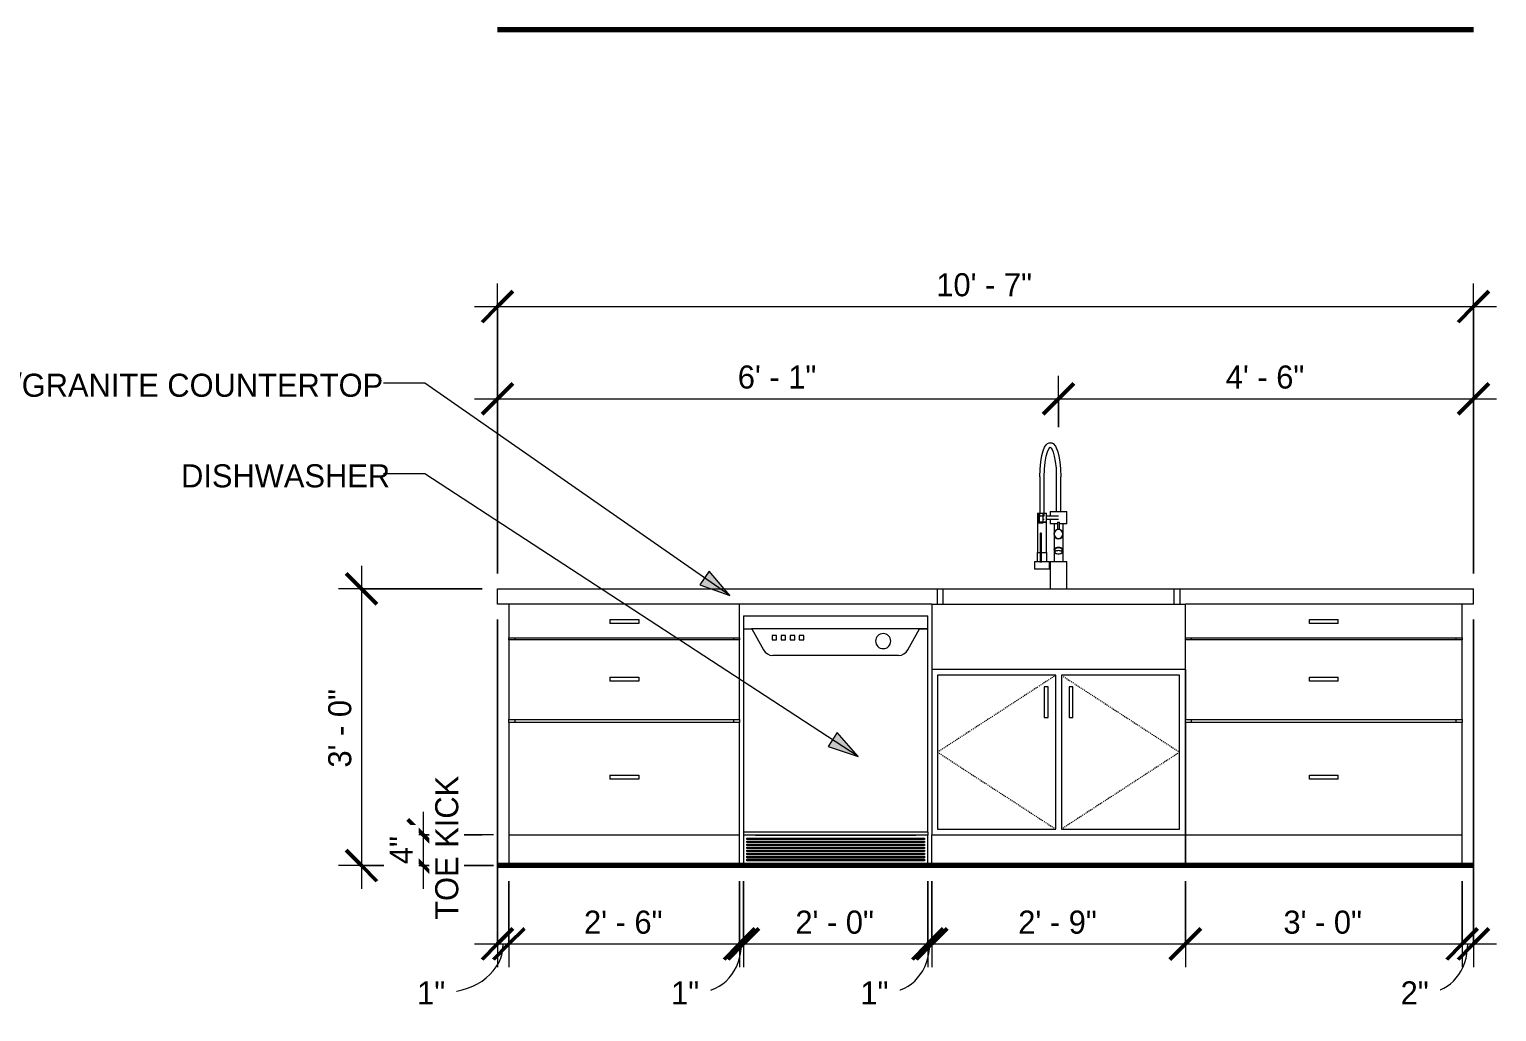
# Model space of a CAD drawing. Header units: inches. Extents: x -3861 to -1440, y -29 to 12117.
# Drawn here: x -3260.4 to -3069.5, y -19 to 108.7 of the extents above; entities that cross this region are included whole.
import ezdxf

# ---------------------------------------------------------------- set-up
doc = ezdxf.new("R2010")
doc.units = ezdxf.units.IN
doc.header["$MEASUREMENT"] = 0
doc.linetypes.add('Dash', pattern=[0.25, 0.125, -0.125])
for name, color, linetype, lineweight in [('0-6', 130, 'Continuous', 5), ('A-ANNO-DIMS', 211, 'Continuous', 9), ('A-ANNO-DIMS-32', 211, 'Continuous', 9), ('A-FLOR-2', 7, 'Continuous', 70), ('A-WALL-4', 113, 'Continuous', 9), ('G-ANNO-TEXT', 231, 'Continuous', 9), ('P-SANR-FIXT', 6, 'Continuous', 9), ('Q-CASE', 31, 'Continuous', 9), ('Q-CASE-HDLN', 31, 'Dash', 9), ('Q-SPCQ', 91, 'Continuous', 9)]:
    doc.layers.add(name, color=color, linetype=linetype, lineweight=lineweight)
doc.styles.add('Century Gothic', font='ufonts.com_century-gothic.ttf', dxfattribs={"height": 3})
doc.dimstyles.new('OD_1__HACK', dxfattribs={"dimscale": 12, "dimtxt": 3.132505, "dimasz": 0.333333, "dimexe": 0.25, "dimexo": 0.166667, "dimgap": 0.041667, "dimtad": 1, "dimdec": 0, "dimzin": 3, "dimdsep": 46, "dimlunit": 4, "dimtxsty": 'Century Gothic', "dimblk1": 'OBLIQUE', "dimblk2": 'OBLIQUE', "dimsah": 1, "dimcen": 0.09, "dimdle": 0.25, "dimazin": 0, "dimtfac": 1, "dimtdec": 4, "dimtix": 1, "dimtmove": 1, "dimatfit": 3, "dimfxl": 1, "dimtvp": 1, "dimtfill": 1, "dimfrac": 2, "dimtolj": 1, "dimtzin": 0, "dimarcsym": 2})
doc.dimstyles.new('OD_1__HACK_1', dxfattribs={"dimscale": 12, "dimtxt": 3.132505, "dimasz": 0.333333, "dimexe": 0.25, "dimexo": 0.166667, "dimgap": 0.041667, "dimtad": 1, "dimdec": 0, "dimzin": 3, "dimdsep": 46, "dimlunit": 4, "dimtxsty": 'Century Gothic', "dimblk1": 'OBLIQUE', "dimblk2": 'OBLIQUE', "dimsah": 1, "dimcen": 0.09, "dimdle": 0.25, "dimazin": 0, "dimtfac": 1, "dimtdec": 4, "dimtix": 1, "dimtmove": 0, "dimatfit": 3, "dimfxl": 1, "dimtvp": 1, "dimtfill": 1, "dimfrac": 2, "dimtolj": 1, "dimtzin": 0, "dimarcsym": 2})
doc.dimstyles.new('OD_1__HACK_2', dxfattribs={"dimscale": 12, "dimtxt": 3.132505, "dimasz": 0.333333, "dimexe": 0.25, "dimexo": 0.166667, "dimgap": 0.041667, "dimtad": 1, "dimdec": 0, "dimzin": 3, "dimdsep": 46, "dimlunit": 4, "dimtxsty": 'Century Gothic', "dimblk1": 'OBLIQUE', "dimblk2": 'OBLIQUE', "dimsah": 1, "dimcen": 0.09, "dimdle": 0.25, "dimazin": 0, "dimtfac": 1, "dimtdec": 4, "dimtix": 1, "dimtmove": 0, "dimatfit": 3, "dimfxl": 1, "dimtvp": 1, "dimtfill": 1, "dimfrac": 2, "dimtolj": 1, "dimtzin": 0, "dimarcsym": 2})

# ---------------------------------------------------------------- blocks, each defined once
blk = doc.blocks.new('CTR - 1st Phase - Shell_rvt-3-1ST FLOOR - 1BD D - ADA TYPE B - KITCHEN ISLAND')
at = {"layer": 'A-FLOR-2'}
for p, q in [((-3769.95, 108.75), (-3642.94, 108.75)), ((-3642.94, 0), (-3769.95, 0))]:
    blk.add_line(p, q, dxfattribs=at)
blk = doc.blocks.new('Dishwasher_15404 - 34_ counter-2817256-1ST FLOOR - 1BD D - ADA TYPE B - KITCHEN ISLAND')
at = {"layer": 'Q-SPCQ'}
for p, q in [((-3737.95, 32.5), (-3737.95, 30.79)), ((-3737.95, 32.5), (-3736.88, 32.5)), ((-3736.88, 32.5), (-3714.15, 32.5)), ((-3714.15, 32.5), (-3713.95, 32.5)), ((-3713.95, 30.79), (-3713.95, 32.5)), ((-3737.95, 30.79), (-3737.95, 4.33)), ((-3737.95, 30.79), (-3737.75, 30.79)), ((-3737.75, 30.79), (-3736.86, 30.79)), ((-3736.86, 30.79), (-3736.88, 30.79)), ((-3715.04, 30.79), (-3736.86, 30.79)), ((-3736.86, 30.79), (-3735.34, 28.06)), ((-3716.56, 28.06), (-3715.04, 30.79)), ((-3714.15, 30.79), (-3715.04, 30.79)), ((-3715.04, 30.79), (-3714.15, 30.79)), ((-3713.95, 30.79), (-3714.15, 30.79)), ((-3714.15, 30.79), (-3713.95, 30.79)), ((-3713.95, 4.33), (-3713.95, 30.79)), ((-3734.23, 29.94), (-3734.23, 29.35)), ((-3733.64, 29.94), (-3734.23, 29.94)), ((-3734.23, 29.35), (-3733.64, 29.35)), ((-3733.64, 29.35), (-3733.64, 29.94)), ((-3733.05, 29.94), (-3733.05, 29.35)), ((-3732.46, 29.94), (-3733.05, 29.94)), ((-3733.05, 29.35), (-3732.46, 29.35)), ((-3732.46, 29.35), (-3732.46, 29.94)), ((-3731.87, 29.94), (-3731.87, 29.35)), ((-3731.28, 29.94), (-3731.87, 29.94)), ((-3731.87, 29.35), (-3731.28, 29.35)), ((-3731.28, 29.35), (-3731.28, 29.94)), ((-3730.69, 29.94), (-3730.69, 29.35)), ((-3730.1, 29.94), (-3730.69, 29.94)), ((-3730.69, 29.35), (-3730.1, 29.35)), ((-3730.1, 29.35), (-3730.1, 29.94)), ((-3734.13, 27.35), (-3717.76, 27.35)), ((-3737.75, 4.33), (-3737.95, 4.33)), ((-3737.95, 4.33), (-3737.95, 3.94)), ((-3713.95, 3.94), (-3737.95, 3.94)), ((-3737.95, 3.94), (-3737.95, 0)), ((-3714.15, 4.33), (-3737.75, 4.33)), ((-3736.37, 3.94), (-3715.52, 3.94)), ((-3713.95, 4.33), (-3714.15, 4.33)), ((-3713.95, 4.33), (-3713.95, 3.94)), ((-3713.95, 0), (-3713.95, 3.94)), ((-3737.52, 3.39), (-3737.52, 3.59)), ((-3737.52, 3.59), (-3736.37, 3.59)), ((-3736.37, 3.39), (-3737.52, 3.39)), ((-3737.52, 3), (-3737.52, 3.2)), ((-3737.52, 3.2), (-3736.37, 3.2)), ((-3736.37, 3), (-3737.52, 3)), ((-3737.52, 2.61), (-3737.52, 2.8)), ((-3737.52, 2.8), (-3736.37, 2.8)), ((-3736.37, 2.61), (-3737.52, 2.61)), ((-3737.52, 2.21), (-3737.52, 2.41)), ((-3737.52, 2.41), (-3736.37, 2.41)), ((-3736.37, 2.21), (-3737.52, 2.21)), ((-3737.52, 1.82), (-3737.52, 2.02)), ((-3737.52, 2.02), (-3736.37, 2.02)), ((-3736.37, 3.59), (-3715.52, 3.59)), ((-3715.52, 3.39), (-3736.37, 3.39)), ((-3736.37, 3.2), (-3715.52, 3.2)), ((-3715.52, 3), (-3736.37, 3)), ((-3736.37, 2.8), (-3715.52, 2.8)), ((-3715.52, 2.61), (-3736.37, 2.61)), ((-3736.37, 2.41), (-3715.52, 2.41)), ((-3715.52, 2.21), (-3736.37, 2.21)), ((-3736.37, 2.02), (-3715.52, 2.02)), ((-3715.52, 3.59), (-3714.37, 3.59)), ((-3714.37, 3.39), (-3715.52, 3.39)), ((-3715.52, 3.2), (-3714.37, 3.2)), ((-3714.37, 3), (-3715.52, 3)), ((-3715.52, 2.8), (-3714.37, 2.8)), ((-3714.37, 2.61), (-3715.52, 2.61)), ((-3715.52, 2.41), (-3714.37, 2.41)), ((-3714.37, 2.21), (-3715.52, 2.21)), ((-3715.52, 2.02), (-3714.37, 2.02)), ((-3714.37, 3.59), (-3714.37, 3.39)), ((-3714.37, 3.2), (-3714.37, 3)), ((-3714.37, 2.8), (-3714.37, 2.61)), ((-3714.37, 2.41), (-3714.37, 2.21)), ((-3714.37, 2.02), (-3714.37, 1.82)), ((-3736.37, 1.82), (-3737.52, 1.82)), ((-3737.52, 1.43), (-3737.52, 1.62)), ((-3737.52, 1.62), (-3736.37, 1.62)), ((-3736.37, 1.43), (-3737.52, 1.43)), ((-3737.52, 1.03), (-3737.52, 1.23)), ((-3737.52, 1.23), (-3736.37, 1.23)), ((-3736.37, 1.03), (-3737.52, 1.03)), ((-3737.52, 0.64), (-3737.52, 0.84)), ((-3737.52, 0.84), (-3736.37, 0.84)), ((-3736.37, 0.64), (-3737.52, 0.64)), ((-3715.52, 1.82), (-3736.37, 1.82)), ((-3736.37, 1.62), (-3715.52, 1.62)), ((-3715.52, 1.43), (-3736.37, 1.43)), ((-3736.37, 1.23), (-3715.52, 1.23)), ((-3715.52, 1.03), (-3736.37, 1.03)), ((-3736.37, 0.84), (-3715.52, 0.84)), ((-3715.52, 0.64), (-3736.37, 0.64)), ((-3714.37, 1.82), (-3715.52, 1.82)), ((-3715.52, 1.62), (-3714.37, 1.62)), ((-3714.37, 1.43), (-3715.52, 1.43)), ((-3715.52, 1.23), (-3714.37, 1.23)), ((-3714.37, 1.03), (-3715.52, 1.03)), ((-3715.52, 0.84), (-3714.37, 0.84)), ((-3714.37, 0.64), (-3715.52, 0.64)), ((-3714.37, 1.62), (-3714.37, 1.43)), ((-3714.37, 1.23), (-3714.37, 1.03)), ((-3714.37, 0.84), (-3714.37, 0.64))]:
    blk.add_line(p, q, dxfattribs=at)
for centre, radius, start, end in [((-3719.76, 29.2), 0.984, 90, 270), ((-3719.76, 29.2), 0.984, 270, 90), ((-3734.13, 28.72), 1.38, 209, 270), ((-3717.76, 28.72), 1.38, 270, 331)]:
    blk.add_arc(centre, radius, start, end, dxfattribs=at)
blk = doc.blocks.new('Vanity Cabinet-Double Door - 33_-2164608-1ST FLOOR - 1BD D - ADA TYPE B - KITCHEN ISLAND')
at = {"layer": 'Q-CASE'}
for p, q in [((-3713.45, 25.5), (-3713.45, 4)), ((-3680.45, 4), (-3680.45, 25.5)), ((-3697.32, 24.75), (-3712.7, 24.75)), ((-3712.7, 24.75), (-3712.7, 4.75)), ((-3698.82, 23.25), (-3698.82, 19.25)), ((-3698.32, 23.25), (-3698.82, 23.25)), ((-3698.32, 19.25), (-3698.32, 23.25)), ((-3697.32, 4.75), (-3697.32, 24.75)), ((-3681.2, 24.75), (-3696.57, 24.75)), ((-3696.57, 24.75), (-3696.57, 4.75)), ((-3695.57, 23.25), (-3695.57, 19.25)), ((-3695.07, 23.25), (-3695.57, 23.25)), ((-3695.07, 19.25), (-3695.07, 23.25)), ((-3681.2, 4.75), (-3681.2, 24.75)), ((-3698.82, 19.25), (-3698.32, 19.25)), ((-3695.57, 19.25), (-3695.07, 19.25)), ((-3713.45, 4), (-3680.45, 4)), ((-3713.45, 0), (-3713.45, 4)), ((-3712.7, 4.75), (-3697.32, 4.75)), ((-3696.57, 4.75), (-3681.2, 4.75)), ((-3680.45, 0), (-3680.45, 4))]:
    blk.add_line(p, q, dxfattribs=at)
at = {"layer": 'Q-CASE-HDLN'}
for p, q in [((-3697.32, 24.75), (-3712.7, 14.75)), ((-3696.57, 24.75), (-3681.2, 14.75)), ((-3712.7, 14.75), (-3697.32, 4.75)), ((-3681.2, 14.75), (-3696.57, 4.75))]:
    blk.add_line(p, q, dxfattribs=at)
blk = doc.blocks.new('Base Cabinet 3 Drawer 230 - Base Cabinet 3 Drawer 230 36_-2567957-1ST FLOOR - 1BD D - ADA TYPE B - KITCHEN ISLAND')
at = {"layer": 'Q-CASE'}
for p, q in [((-3644.45, 34), (-3680.45, 34)), ((-3644.45, 29.63), (-3644.45, 34)), ((-3664.32, 32), (-3660.57, 32)), ((-3664.32, 31.5), (-3664.32, 32)), ((-3660.57, 31.5), (-3664.32, 31.5)), ((-3660.57, 31.5), (-3660.57, 32)), ((-3680.45, 29.63), (-3644.45, 29.63)), ((-3644.45, 29.38), (-3680.45, 29.38)), ((-3679.7, 29.63), (-3679.7, 29.38)), ((-3645.2, 29.38), (-3645.2, 29.63)), ((-3644.45, 29.63), (-3644.45, 29.38)), ((-3644.45, 19), (-3644.45, 29.38)), ((-3680.45, 25.5), (-3680.45, 19)), ((-3664.32, 24.5), (-3660.57, 24.5)), ((-3664.32, 24), (-3664.32, 24.5)), ((-3660.57, 24), (-3664.32, 24)), ((-3660.57, 24), (-3660.57, 24.5)), ((-3680.45, 19), (-3644.45, 19)), ((-3644.45, 18.63), (-3680.45, 18.63)), ((-3680.45, 18.63), (-3680.45, 4)), ((-3679.7, 19), (-3679.7, 18.63)), ((-3645.2, 18.63), (-3645.2, 19)), ((-3644.45, 19), (-3644.45, 18.63)), ((-3644.45, 4), (-3644.45, 18.63)), ((-3664.32, 11.75), (-3660.57, 11.75)), ((-3664.32, 11.25), (-3664.32, 11.75)), ((-3660.57, 11.25), (-3660.57, 11.75)), ((-3660.57, 11.25), (-3664.32, 11.25)), ((-3680.45, 4), (-3644.45, 4)), ((-3680.45, 4), (-3680.45, 0)), ((-3644.45, 0), (-3644.45, 4))]:
    blk.add_line(p, q, dxfattribs=at)
blk = doc.blocks.new('Base Cabinet 3 Drawer 230 - Base Cabinet 3 Drawer 230 30_-2574837-1ST FLOOR - 1BD D - ADA TYPE B - KITCHEN ISLAND')
at = {"layer": 'Q-CASE'}
for p, q in [((-3768.45, 34), (-3768.45, 29.63)), ((-3738.45, 34), (-3768.45, 34)), ((-3738.45, 29.63), (-3738.45, 34)), ((-3755.32, 32), (-3751.57, 32)), ((-3755.32, 32), (-3755.32, 31.5)), ((-3751.57, 31.5), (-3755.32, 31.5)), ((-3751.57, 32), (-3751.57, 31.5)), ((-3768.45, 29.63), (-3738.45, 29.63)), ((-3768.45, 29.38), (-3768.45, 29.63)), ((-3768.45, 29.38), (-3768.45, 19)), ((-3738.45, 29.38), (-3768.45, 29.38)), ((-3767.7, 29.63), (-3767.7, 29.38)), ((-3739.2, 29.38), (-3739.2, 29.63)), ((-3738.45, 29.63), (-3738.45, 29.38)), ((-3738.45, 19), (-3738.45, 29.38)), ((-3755.32, 24.5), (-3751.57, 24.5)), ((-3755.32, 24.5), (-3755.32, 24)), ((-3751.57, 24), (-3755.32, 24)), ((-3751.57, 24.5), (-3751.57, 24)), ((-3768.45, 19), (-3738.45, 19)), ((-3768.45, 18.63), (-3768.45, 19)), ((-3768.45, 18.63), (-3768.45, 4)), ((-3738.45, 18.63), (-3768.45, 18.63)), ((-3767.7, 19), (-3767.7, 18.63)), ((-3739.2, 18.63), (-3739.2, 19)), ((-3738.45, 19), (-3738.45, 18.63)), ((-3738.45, 4), (-3738.45, 18.63)), ((-3755.32, 11.75), (-3751.57, 11.75)), ((-3755.32, 11.75), (-3755.32, 11.25)), ((-3751.57, 11.75), (-3751.57, 11.25)), ((-3751.57, 11.25), (-3755.32, 11.25)), ((-3768.45, 4), (-3738.45, 4)), ((-3768.45, 4), (-3768.45, 0)), ((-3738.45, 0), (-3738.45, 4))]:
    blk.add_line(p, q, dxfattribs=at)
blk = doc.blocks.new('kitchen_faucet_14143 - kitchen_faucet_14143-2965259-1ST FLOOR - 1BD D - ADA TYPE B - KITCHEN ISLAND')
at = {"layer": 'P-SANR-FIXT'}
for p, q in [((-3699.4, 50.57), (-3699.4, 45.84)), ((-3698.81, 45.45), (-3698.81, 50.57)), ((-3697.24, 50.57), (-3697.24, 46.04)), ((-3696.65, 46.04), (-3696.65, 50.57)), ((-3699.7, 45.84), (-3699.7, 44.66)), ((-3699.7, 45.84), (-3699.54, 45.84)), ((-3699.54, 45.84), (-3699.41, 45.84)), ((-3699.54, 44.66), (-3699.54, 45.84)), ((-3699.41, 44.66), (-3699.41, 45.84)), ((-3699.4, 45.45), (-3699.4, 45.84)), ((-3699.4, 45.84), (-3699.1, 45.84)), ((-3699.1, 45.84), (-3699, 45.84)), ((-3698.99, 45.84), (-3698.52, 45.84)), ((-3698.99, 45.84), (-3698.99, 44.66)), ((-3698.52, 44.66), (-3698.52, 45.84)), ((-3698.03, 46.04), (-3698.03, 45.45)), ((-3698.03, 46.04), (-3696.95, 46.04)), ((-3696.95, 46.04), (-3695.87, 46.04)), ((-3695.87, 44.46), (-3695.87, 46.04)), ((-3699.7, 44.66), (-3699.7, 40.72)), ((-3699.7, 44.66), (-3699.54, 44.66)), ((-3699.54, 44.66), (-3699.7, 44.66)), ((-3699.54, 44.66), (-3699.41, 44.66)), ((-3699.54, 44.55), (-3699.54, 44.66)), ((-3699.41, 44.66), (-3699.54, 44.66)), ((-3699.11, 44.55), (-3699.54, 44.55)), ((-3699.41, 44.66), (-3698.99, 44.66)), ((-3699.41, 44.55), (-3699.41, 44.66)), ((-3698.99, 44.66), (-3699.41, 44.66)), ((-3699, 45.45), (-3699.4, 45.45)), ((-3698.99, 44.55), (-3699.11, 44.55)), ((-3698.81, 45.45), (-3698.99, 45.45)), ((-3698.99, 45.06), (-3698.81, 45.06)), ((-3698.99, 44.66), (-3698.52, 44.66)), ((-3698.99, 44.66), (-3698.99, 44.55)), ((-3698.52, 44.66), (-3698.99, 44.66)), ((-3696.95, 45.45), (-3698.52, 45.45)), ((-3698.52, 45.06), (-3696.95, 45.06)), ((-3698.52, 40.72), (-3698.52, 44.66)), ((-3698.03, 45.06), (-3698.03, 44.46)), ((-3697.07, 44.46), (-3698.03, 44.46)), ((-3697.54, 44.46), (-3697.54, 43.25)), ((-3697.07, 44.66), (-3697.07, 43.67)), ((-3697.07, 44.66), (-3696.95, 44.66)), ((-3696.95, 44.66), (-3696.83, 44.66)), ((-3696.83, 43.67), (-3696.83, 44.66)), ((-3695.87, 44.46), (-3696.83, 44.46)), ((-3696.36, 43.25), (-3696.36, 44.46)), ((-3699.35, 43.2), (-3699.35, 39.42)), ((-3699.15, 39.42), (-3699.15, 43.2)), ((-3697.54, 43.25), (-3697.54, 41.11)), ((-3696.36, 41.11), (-3696.36, 43.25)), ((-3699.74, 40.72), (-3699.74, 39.54)), ((-3699.74, 40.72), (-3699.35, 40.72)), ((-3699.15, 40.72), (-3699.11, 40.72)), ((-3699.11, 40.72), (-3698.48, 40.72)), ((-3698.48, 39.54), (-3698.48, 40.72)), ((-3697.54, 41.11), (-3697.54, 39.54)), ((-3697.44, 41.11), (-3697.44, 40.75)), ((-3696.46, 40.75), (-3696.46, 41.11)), ((-3696.36, 39.54), (-3696.36, 41.11)), ((-3700.09, 39.54), (-3700.09, 38.56)), ((-3700.09, 39.54), (-3699.11, 39.54)), ((-3699.11, 38.56), (-3700.09, 38.56)), ((-3699.11, 39.54), (-3698.12, 39.54)), ((-3698.12, 38.56), (-3699.11, 38.56)), ((-3698.12, 38.56), (-3698.12, 39.54)), ((-3698.03, 39.54), (-3698.03, 36)), ((-3698.03, 39.54), (-3696.95, 39.54)), ((-3696.95, 39.54), (-3695.87, 39.54)), ((-3695.87, 36), (-3695.87, 39.54))]:
    blk.add_line(p, q, dxfattribs=at)
at = {"layer": 'P-SANR-FIXT', "flags": 128}
for points in [[(-3699.4, 50.57), (-3699.36, 51.57), (-3699.27, 52.51), (-3699.13, 53.32), (-3698.95, 53.95), (-3698.76, 54.41), (-3698.57, 54.71), (-3698.37, 54.89), (-3698.16, 54.98), (-3697.99, 55), (-3697.84, 54.97)], [(-3698.81, 50.57), (-3698.77, 51.55), (-3698.68, 52.47), (-3698.54, 53.25), (-3698.37, 53.82), (-3698.21, 54.19), (-3698.07, 54.37), (-3698.02, 54.41)], [(-3698.02, 54.41), (-3697.94, 54.34), (-3697.8, 54.12), (-3697.65, 53.76), (-3697.5, 53.24), (-3697.37, 52.54), (-3697.28, 51.69), (-3697.24, 50.57)], [(-3697.84, 54.97), (-3697.66, 54.88), (-3697.35, 54.53), (-3697.05, 53.83), (-3696.9, 53.24), (-3696.77, 52.5), (-3696.68, 51.61), (-3696.65, 50.57)]]:
    blk.add_lwpolyline(points, dxfattribs=at)
at = {"layer": 'P-SANR-FIXT'}
for centre, radius, start, end in [((-3696.95, 43.1), 0.591, 120, 180), ((-3696.95, 43.1), 0.591, 180, 0), ((-3696.95, 43.12), 0.571, 0, 180), ((-3696.95, 43.12), 0.571, 180, 0), ((-3696.95, 43.1), 0.591, 0, 60)]:
    blk.add_arc(centre, radius, start, end, dxfattribs=at)
for centre, major_axis, ratio, start_param, end_param in [((-3699.25, 43.2), (0.0984, 0), 0.173648, 1.570796, 4.712389), ((-3699.25, 43.2), (0.0984, 0), 0.173648, 4.712389, 7.853982), ((-3696.95, 43.25), (0.591, 0), 0.422618, 2.688204, 3.141593), ((-3696.95, 43.25), (0.591, 0), 0.422618, 0, 0.453389), ((-3696.95, 41.11), (0.591, 0), 0.422618, 1.570796, 3.719048), ((-3696.95, 41.11), (0.492, 0), 0.422618, 1.570796, 3.141593), ((-3696.95, 40.75), (0.492, 0), 0.422618, 1.570796, 4.712389), ((-3696.95, 41.11), (0.591, 0), 0.422618, 5.70573, 7.853982), ((-3696.95, 41.11), (0.492, 0), 0.422618, 0, 1.570796), ((-3696.95, 40.75), (0.492, 0), 0.422618, 4.712389, 7.853982)]:
    blk.add_ellipse(centre, major_axis=major_axis, ratio=ratio, start_param=start_param, end_param=end_param, dxfattribs=at)
blk = doc.blocks.new('Stainless Steel Farmhous Kitchen Sink - Stainless Steel Farmhous Kitchen Sink-2552578-1ST FLOOR - 1BD D - ADA TYPE B - KITCHEN ISLAND')
at = {"layer": 'P-SANR-FIXT'}
for p, q in [((-3713.45, 34), (-3680.45, 34)), ((-3713.45, 34), (-3713.45, 25.5)), ((-3680.45, 25.5), (-3680.45, 34)), ((-3680.45, 25.5), (-3713.45, 25.5))]:
    blk.add_line(p, q, dxfattribs=at)
blk = doc.blocks.new('DIMBLOCK39-1ST FLOOR - 1BD D - ADA TYPE B - KITCHEN ISLAND')
at = {"layer": 'A-ANNO-DIMS-32'}
for p, q in [((-3199.46, 32), (-3199.46, -13.19)), ((-3199.46, -10.19), (-3199.46, 32)), ((-3197.98, -2), (-3197.98, -13.19)), ((-3197.98, -10.19), (-3197.98, -2)), ((-3202.46, -10.19), (-3197.98, -10.19))]:
    blk.add_line(p, q, dxfattribs=at)
at = {"layer": 'A-ANNO-DIMS-32', "lineweight": 50}
for p, q in [((-3199.46, -10.19), (-3197.46, -8.19)), ((-3197.98, -10.19), (-3195.98, -8.19)), ((-3199.46, -10.19), (-3201.46, -12.19)), ((-3197.98, -10.19), (-3199.98, -12.19))]:
    blk.add_line(p, q, dxfattribs=at)
at = {"layer": 'A-ANNO-DIMS-32'}
blk.add_ellipse((-3206.31, -10.19), major_axis=(7.59, 0), ratio=0.823117, start_param=4.712389, end_param=6.283185, dxfattribs=at)
at = {"layer": 'A-ANNO-DIMS-32', "color": 0, "insert": (-3209.93, -15.05), "char_height": 3, "width": 4.3557, "attachment_point": 1, "line_spacing_factor": 0.984502, "style": 'Century Gothic', "bg_fill": 3, "box_fill_scale": 1.25, "bg_fill_color": 256, "bg_fill_true_color": 13158600, "bg_fill_transparency": 0}
blk.add_mtext('1"', dxfattribs=at)
blk = doc.blocks.new('_Oblique')
at = {"color": 0, "linetype": 'ByBlock', "lineweight": -2}
blk.add_line((-0.5, -0.5), (0.5, 0.5), dxfattribs=at)
blk = doc.blocks.new('DIMBLOCK40-1ST FLOOR - 1BD D - ADA TYPE B - KITCHEN ISLAND')
at = {"layer": 'A-ANNO-DIMS-32'}
for p, q in [((-3197.98, -2), (-3197.98, -13.19)), ((-3197.98, -10.19), (-3197.98, -2)), ((-3167.98, -2), (-3167.98, -13.19)), ((-3167.98, -10.19), (-3167.98, -2)), ((-3197.98, -10.19), (-3167.98, -10.19))]:
    blk.add_line(p, q, dxfattribs=at)
at = {"layer": 'A-ANNO-DIMS-32', "lineweight": 50}
for p, q in [((-3197.98, -10.19), (-3195.98, -8.19)), ((-3167.98, -10.19), (-3165.98, -8.19)), ((-3197.98, -10.19), (-3199.98, -12.19)), ((-3167.98, -10.19), (-3169.98, -12.19))]:
    blk.add_line(p, q, dxfattribs=at)
at = {"layer": 'A-ANNO-DIMS-32', "color": 0, "insert": (-3188.22, -5.85), "char_height": 3, "width": 12.5897, "attachment_point": 1, "line_spacing_factor": 0.984502, "style": 'Century Gothic', "bg_fill": 3, "box_fill_scale": 1.25, "bg_fill_color": 256, "bg_fill_true_color": 13158600, "bg_fill_transparency": 0}
blk.add_mtext('2\' - 6"', dxfattribs=at)
blk = doc.blocks.new('DIMBLOCK41-1ST FLOOR - 1BD D - ADA TYPE B - KITCHEN ISLAND')
at = {"layer": 'A-ANNO-DIMS-32'}
for p, q in [((-3167.98, -2), (-3167.98, -13.19)), ((-3167.98, -10.19), (-3167.98, -2)), ((-3167.48, -2), (-3167.48, -13.19)), ((-3167.48, -10.19), (-3167.48, -2)), ((-3167.98, -10.19), (-3167.48, -10.19))]:
    blk.add_line(p, q, dxfattribs=at)
at = {"layer": 'A-ANNO-DIMS-32', "lineweight": 50}
for p, q in [((-3167.98, -10.19), (-3165.98, -8.19)), ((-3167.48, -10.19), (-3165.48, -8.19)), ((-3167.98, -10.19), (-3169.98, -12.19)), ((-3167.48, -10.19), (-3169.48, -12.19))]:
    blk.add_line(p, q, dxfattribs=at)
at = {"layer": 'A-ANNO-DIMS-32'}
blk.add_ellipse((-3173.26, -10.19), major_axis=(0, 6.24), ratio=0.885964, start_param=3.141593, end_param=4.712389, dxfattribs=at)
at = {"layer": 'A-ANNO-DIMS-32', "color": 0, "insert": (-3176.89, -15.05), "char_height": 3, "width": 4.3557, "attachment_point": 1, "line_spacing_factor": 0.984502, "style": 'Century Gothic', "bg_fill": 3, "box_fill_scale": 1.25, "bg_fill_color": 256, "bg_fill_true_color": 13158600, "bg_fill_transparency": 0}
blk.add_mtext('1"', dxfattribs=at)
blk = doc.blocks.new('DIMBLOCK42-1ST FLOOR - 1BD D - ADA TYPE B - KITCHEN ISLAND')
at = {"layer": 'A-ANNO-DIMS-32'}
for p, q in [((-3167.48, -2), (-3167.48, -13.19)), ((-3167.48, -10.19), (-3167.48, -2)), ((-3143.48, -2), (-3143.48, -13.19)), ((-3143.48, -10.19), (-3143.48, -2)), ((-3167.48, -10.19), (-3143.48, -10.19))]:
    blk.add_line(p, q, dxfattribs=at)
at = {"layer": 'A-ANNO-DIMS-32', "lineweight": 50}
for p, q in [((-3167.48, -10.19), (-3165.48, -8.19)), ((-3143.48, -10.19), (-3141.48, -8.19)), ((-3167.48, -10.19), (-3169.48, -12.19)), ((-3143.48, -10.19), (-3145.48, -12.19))]:
    blk.add_line(p, q, dxfattribs=at)
at = {"layer": 'A-ANNO-DIMS-32', "color": 0, "insert": (-3160.72, -5.85), "char_height": 3, "width": 12.5897, "attachment_point": 1, "line_spacing_factor": 0.984502, "style": 'Century Gothic', "bg_fill": 3, "box_fill_scale": 1.25, "bg_fill_color": 256, "bg_fill_true_color": 13158600, "bg_fill_transparency": 0}
blk.add_mtext('2\' - 0"', dxfattribs=at)
blk = doc.blocks.new('DIMBLOCK43-1ST FLOOR - 1BD D - ADA TYPE B - KITCHEN ISLAND')
at = {"layer": 'A-ANNO-DIMS-32'}
for p, q in [((-3143.48, -2), (-3143.48, -13.19)), ((-3143.48, -10.19), (-3143.48, -2)), ((-3142.98, -2), (-3142.98, -13.19)), ((-3142.98, -10.19), (-3142.98, -2)), ((-3143.48, -10.19), (-3142.98, -10.19))]:
    blk.add_line(p, q, dxfattribs=at)
at = {"layer": 'A-ANNO-DIMS-32', "lineweight": 50}
for p, q in [((-3143.48, -10.19), (-3141.48, -8.19)), ((-3142.98, -10.19), (-3140.98, -8.19)), ((-3143.48, -10.19), (-3145.48, -12.19)), ((-3142.98, -10.19), (-3144.98, -12.19))]:
    blk.add_line(p, q, dxfattribs=at)
at = {"layer": 'A-ANNO-DIMS-32'}
blk.add_ellipse((-3148.63, -10.19), major_axis=(0, 6.24), ratio=0.864735, start_param=3.141593, end_param=4.712389, dxfattribs=at)
at = {"layer": 'A-ANNO-DIMS-32', "color": 0, "insert": (-3152.26, -15.05), "char_height": 3, "width": 4.3557, "attachment_point": 1, "line_spacing_factor": 0.984502, "style": 'Century Gothic', "bg_fill": 3, "box_fill_scale": 1.25, "bg_fill_color": 256, "bg_fill_true_color": 13158600, "bg_fill_transparency": 0}
blk.add_mtext('1"', dxfattribs=at)
blk = doc.blocks.new('DIMBLOCK44-1ST FLOOR - 1BD D - ADA TYPE B - KITCHEN ISLAND')
at = {"layer": 'A-ANNO-DIMS-32'}
for p, q in [((-3142.98, -2), (-3142.98, -13.19)), ((-3142.98, -10.19), (-3142.98, -2)), ((-3109.98, -2), (-3109.98, -13.19)), ((-3109.98, -10.19), (-3109.98, -2)), ((-3142.98, -10.19), (-3109.98, -10.19))]:
    blk.add_line(p, q, dxfattribs=at)
at = {"layer": 'A-ANNO-DIMS-32', "lineweight": 50}
for p, q in [((-3142.98, -10.19), (-3140.98, -8.19)), ((-3109.98, -10.19), (-3107.98, -8.19)), ((-3142.98, -10.19), (-3144.98, -12.19)), ((-3109.98, -10.19), (-3111.98, -12.19))]:
    blk.add_line(p, q, dxfattribs=at)
at = {"layer": 'A-ANNO-DIMS-32', "color": 0, "insert": (-3131.72, -5.85), "char_height": 3, "width": 12.5897, "attachment_point": 1, "line_spacing_factor": 0.984502, "style": 'Century Gothic', "bg_fill": 3, "box_fill_scale": 1.25, "bg_fill_color": 256, "bg_fill_true_color": 13158600, "bg_fill_transparency": 0}
blk.add_mtext('2\' - 9"', dxfattribs=at)
blk = doc.blocks.new('DIMBLOCK45-1ST FLOOR - 1BD D - ADA TYPE B - KITCHEN ISLAND')
at = {"layer": 'A-ANNO-DIMS-32'}
for p, q in [((-3109.98, -2), (-3109.98, -13.19)), ((-3109.98, -10.19), (-3109.98, -2)), ((-3073.98, -2), (-3073.98, -13.19)), ((-3073.98, -10.19), (-3073.98, -2)), ((-3109.98, -10.19), (-3073.98, -10.19))]:
    blk.add_line(p, q, dxfattribs=at)
at = {"layer": 'A-ANNO-DIMS-32', "lineweight": 50}
for p, q in [((-3109.98, -10.19), (-3107.98, -8.19)), ((-3073.98, -10.19), (-3071.98, -8.19)), ((-3109.98, -10.19), (-3111.98, -12.19)), ((-3073.98, -10.19), (-3075.98, -12.19))]:
    blk.add_line(p, q, dxfattribs=at)
at = {"layer": 'A-ANNO-DIMS-32', "color": 0, "insert": (-3097.22, -5.85), "char_height": 3, "width": 12.5897, "attachment_point": 1, "line_spacing_factor": 0.984502, "style": 'Century Gothic', "bg_fill": 3, "box_fill_scale": 1.25, "bg_fill_color": 256, "bg_fill_true_color": 13158600, "bg_fill_transparency": 0}
blk.add_mtext('3\' - 0"', dxfattribs=at)
blk = doc.blocks.new('DIMBLOCK46-1ST FLOOR - 1BD D - ADA TYPE B - KITCHEN ISLAND')
at = {"layer": 'A-ANNO-DIMS-32'}
for p, q in [((-3072.48, 32), (-3072.48, -13.19)), ((-3072.48, -10.19), (-3072.48, 32)), ((-3073.98, -2), (-3073.98, -13.19)), ((-3073.98, -10.19), (-3073.98, -2)), ((-3073.98, -10.19), (-3069.48, -10.19))]:
    blk.add_line(p, q, dxfattribs=at)
at = {"layer": 'A-ANNO-DIMS-32', "lineweight": 50}
for p, q in [((-3073.98, -10.19), (-3071.98, -8.19)), ((-3072.48, -10.19), (-3070.48, -8.19)), ((-3073.98, -10.19), (-3075.98, -12.19)), ((-3072.48, -10.19), (-3074.48, -12.19))]:
    blk.add_line(p, q, dxfattribs=at)
at = {"layer": 'A-ANNO-DIMS-32'}
blk.add_ellipse((-3078.34, -10.19), major_axis=(0, 6.24), ratio=0.817825, start_param=3.141593, end_param=4.712389, dxfattribs=at)
at = {"layer": 'A-ANNO-DIMS-32', "color": 0, "insert": (-3081.97, -15.05), "char_height": 3, "width": 4.3557, "attachment_point": 1, "line_spacing_factor": 0.984502, "style": 'Century Gothic', "bg_fill": 3, "box_fill_scale": 1.25, "bg_fill_color": 256, "bg_fill_true_color": 13158600, "bg_fill_transparency": 0}
blk.add_mtext('2"', dxfattribs=at)
blk = doc.blocks.new('DIMBLOCK47-1ST FLOOR - 1BD D - ADA TYPE B - KITCHEN ISLAND')
at = {"layer": 'A-ANNO-DIMS-32'}
for p, q in [((-3199.46, 38), (-3199.46, 63.69)), ((-3126.48, 57), (-3126.48, 63.69)), ((-3202.46, 60.69), (-3126.48, 60.69)), ((-3199.46, 60.69), (-3199.46, 38)), ((-3126.48, 60.69), (-3126.48, 57))]:
    blk.add_line(p, q, dxfattribs=at)
at = {"layer": 'A-ANNO-DIMS-32', "lineweight": 50}
for p, q in [((-3199.46, 60.69), (-3197.46, 62.69)), ((-3126.48, 60.69), (-3124.48, 62.69)), ((-3199.46, 60.69), (-3201.46, 58.69)), ((-3126.48, 60.69), (-3128.48, 58.69))]:
    blk.add_line(p, q, dxfattribs=at)
at = {"layer": 'A-ANNO-DIMS-32', "color": 0, "insert": (-3168.21, 65.04), "char_height": 3, "width": 12.5897, "attachment_point": 1, "line_spacing_factor": 0.984502, "style": 'Century Gothic', "bg_fill": 3, "box_fill_scale": 1.25, "bg_fill_color": 256, "bg_fill_true_color": 13158600, "bg_fill_transparency": 0}
blk.add_mtext('6\' - 1"', dxfattribs=at)
blk = doc.blocks.new('DIMBLOCK48-1ST FLOOR - 1BD D - ADA TYPE B - KITCHEN ISLAND')
at = {"layer": 'A-ANNO-DIMS-32'}
for p, q in [((-3126.48, 57), (-3126.48, 63.69)), ((-3072.48, 38), (-3072.48, 63.69)), ((-3126.48, 60.69), (-3069.48, 60.69)), ((-3126.48, 60.69), (-3126.48, 57)), ((-3072.48, 60.69), (-3072.48, 38))]:
    blk.add_line(p, q, dxfattribs=at)
at = {"layer": 'A-ANNO-DIMS-32', "lineweight": 50}
for p, q in [((-3126.48, 60.69), (-3124.48, 62.69)), ((-3072.48, 60.69), (-3070.48, 62.69)), ((-3126.48, 60.69), (-3128.48, 58.69)), ((-3072.48, 60.69), (-3074.48, 58.69))]:
    blk.add_line(p, q, dxfattribs=at)
at = {"layer": 'A-ANNO-DIMS-32', "color": 0, "insert": (-3104.72, 65.04), "char_height": 3, "width": 12.5897, "attachment_point": 1, "line_spacing_factor": 0.984502, "style": 'Century Gothic', "bg_fill": 3, "box_fill_scale": 1.25, "bg_fill_color": 256, "bg_fill_true_color": 13158600, "bg_fill_transparency": 0}
blk.add_mtext('4\' - 6"', dxfattribs=at)
blk = doc.blocks.new('DIMBLOCK49-1ST FLOOR - 1BD D - ADA TYPE B - KITCHEN ISLAND')
at = {"layer": 'A-ANNO-DIMS-32'}
for p, q in [((-3199.46, 38), (-3199.46, 75.69)), ((-3072.48, 38), (-3072.48, 75.69)), ((-3202.46, 72.69), (-3069.48, 72.69)), ((-3199.46, 72.69), (-3199.46, 38)), ((-3072.48, 72.69), (-3072.48, 38))]:
    blk.add_line(p, q, dxfattribs=at)
at = {"layer": 'A-ANNO-DIMS-32', "lineweight": 50}
for p, q in [((-3199.46, 72.69), (-3197.46, 74.69)), ((-3072.48, 72.69), (-3070.48, 74.69)), ((-3199.46, 72.69), (-3201.46, 70.69)), ((-3072.48, 72.69), (-3074.48, 70.69))]:
    blk.add_line(p, q, dxfattribs=at)
at = {"layer": 'A-ANNO-DIMS-32', "color": 0, "insert": (-3142.38, 77.04), "char_height": 3, "width": 15.394, "attachment_point": 1, "line_spacing_factor": 0.984502, "style": 'Century Gothic', "bg_fill": 3, "box_fill_scale": 1.25, "bg_fill_color": 256, "bg_fill_true_color": 13158600, "bg_fill_transparency": 0}
blk.add_mtext('10\' - 7"', dxfattribs=at)
blk = doc.blocks.new('DIMBLOCK50-1ST FLOOR - 1BD D - ADA TYPE B - KITCHEN ISLAND')
at = {"layer": 'A-ANNO-DIMS-32'}
for p, q in [((-3217.16, 39), (-3217.16, -3)), ((-3201.46, 36), (-3220.16, 36)), ((-3217.16, 36), (-3201.46, 36)), ((-3199.98, 0), (-3220.16, 0)), ((-3217.16, 0), (-3199.98, 0))]:
    blk.add_line(p, q, dxfattribs=at)
at = {"layer": 'A-ANNO-DIMS-32', "lineweight": 50}
for p, q in [((-3217.16, 36), (-3219.16, 38)), ((-3217.16, 36), (-3215.16, 34)), ((-3217.16, 0), (-3219.16, 2)), ((-3217.16, 0), (-3215.16, -2))]:
    blk.add_line(p, q, dxfattribs=at)
at = {"layer": 'A-ANNO-DIMS-32', "color": 0, "insert": (-3221.5, 12.75), "char_height": 3, "width": 12.5897, "attachment_point": 1, "rotation": 90, "line_spacing_factor": 0.984502, "style": 'Century Gothic', "bg_fill": 3, "box_fill_scale": 1.25, "bg_fill_color": 256, "bg_fill_true_color": 13158600, "bg_fill_transparency": 0}
blk.add_mtext('3\' - 0"', dxfattribs=at)
blk = doc.blocks.new('DIMBLOCK51-1ST FLOOR - 1BD D - ADA TYPE B - KITCHEN ISLAND')
at = {"layer": 'A-ANNO-DIMS-32', "lineweight": 50}
for p, q in [((-3209.16, 4), (-3211.16, 6)), ((-3209.16, 4), (-3207.16, 2)), ((-3209.16, 0), (-3211.16, 2)), ((-3209.16, 0), (-3207.16, -2))]:
    blk.add_line(p, q, dxfattribs=at)
at = {"layer": 'A-ANNO-DIMS-32'}
for p, q in [((-3209.16, 7), (-3209.16, -3)), ((-3199.98, 4), (-3212.16, 4)), ((-3209.16, 4), (-3201.46, 4)), ((-3199.98, 0), (-3212.16, 0)), ((-3209.16, 0), (-3199.98, 0))]:
    blk.add_line(p, q, dxfattribs=at)
at = {"layer": 'A-ANNO-DIMS-32', "color": 0, "char_height": 3, "attachment_point": 1, "rotation": 90, "line_spacing_factor": 0.984502, "style": 'Century Gothic', "bg_fill": 3, "box_fill_scale": 1.25, "bg_fill_color": 256, "bg_fill_true_color": 13158600, "bg_fill_transparency": 0}
for s, insert, width in [('TOE KICK', (-3207.58, -7.05), 21.7187), ('4"', (-3213.5, 0.19), 4.3557)]:
    blk.add_mtext(s, dxfattribs=dict(at, insert=insert, width=width))

msp = doc.modelspace()

# ---------------------------------------------------------------- hatches: boundary and pattern name
at = {"layer": 'G-ANNO-TEXT'}
msp.add_hatch(color=256, dxfattribs=at).paths.add_polyline_path([(-3152.54, 14.21), (-3155.3, 17.29), (-3156.47, 15.5)], flags=0)

# ---------------------------------------------------------------- linework, layer by layer
at = {"layer": 'A-WALL-4'}
for p, q in [((-3199.46, 36), (-3142.24, 36)), ((-3199.46, 34), (-3199.46, 36)), ((-3142.24, 36), (-3141.48, 36)), ((-3142.24, 34), (-3142.24, 36)), ((-3141.48, 34), (-3141.48, 36)), ((-3141.48, 36), (-3140.98, 36)), ((-3140.98, 36), (-3111.98, 36)), ((-3111.98, 36), (-3111.48, 36)), ((-3111.48, 36), (-3111.48, 34)), ((-3111.48, 36), (-3110.72, 36)), ((-3110.72, 36), (-3072.48, 36)), ((-3110.72, 36), (-3110.72, 34)), ((-3072.48, 34), (-3072.48, 36)), ((-3142.98, 34), (-3199.46, 34)), ((-3072.48, 34), (-3109.98, 34))]:
    msp.add_line(p, q, dxfattribs=at)
at = {"layer": 'G-ANNO-TEXT'}
for p, q in [((-3208.94, 62.72), (-3214.31, 62.72)), ((-3208.94, 50.94), (-3214.31, 50.94)), ((-3155.3, 17.29), (-3156.47, 15.5)), ((-3152.54, 14.21), (-3155.3, 17.29)), ((-3156.47, 15.5), (-3152.54, 14.21))]:
    msp.add_line(p, q, dxfattribs=at)

# ---------------------------------------------------------------- block references
at = {"layer": '0-6'}
msp.add_blockref('CTR - 1st Phase - Shell_rvt-3-1ST FLOOR - 1BD D - ADA TYPE B - KITCHEN ISLAND', (570.47, 0), dxfattribs=at)
at = {"layer": 'P-SANR-FIXT'}
for name in ['kitchen_faucet_14143 - kitchen_faucet_14143-2965259-1ST FLOOR - 1BD D - ADA TYPE B - KITCHEN ISLAND', 'Stainless Steel Farmhous Kitchen Sink - Stainless Steel Farmhous Kitchen Sink-2552578-1ST FLOOR - 1BD D - ADA TYPE B - KITCHEN ISLAND']:
    msp.add_blockref(name, (570.47, 0), dxfattribs=at)
at = {"layer": 'Q-CASE'}
for name in ['Base Cabinet 3 Drawer 230 - Base Cabinet 3 Drawer 230 30_-2574837-1ST FLOOR - 1BD D - ADA TYPE B - KITCHEN ISLAND', 'Base Cabinet 3 Drawer 230 - Base Cabinet 3 Drawer 230 36_-2567957-1ST FLOOR - 1BD D - ADA TYPE B - KITCHEN ISLAND', 'Vanity Cabinet-Double Door - 33_-2164608-1ST FLOOR - 1BD D - ADA TYPE B - KITCHEN ISLAND']:
    msp.add_blockref(name, (570.47, 0), dxfattribs=at)
at = {"layer": 'Q-SPCQ'}
msp.add_blockref('Dishwasher_15404 - 34_ counter-2817256-1ST FLOOR - 1BD D - ADA TYPE B - KITCHEN ISLAND', (570.47, 0), dxfattribs=at)

# ---------------------------------------------------------------- texts
at = {"layer": 'G-ANNO-TEXT', "char_height": 3, "attachment_point": 1, "style": 'Century Gothic'}
for s, insert, width in [('QUARTZ/GRANITE COUNTERTOP', (-3278.98, 63.97), 78.376), ('DISHWASHER', (-3240.64, 52.19), 31.916)]:
    msp.add_mtext(s, dxfattribs=dict(at, insert=insert, width=width))

# ---------------------------------------------------------------- next in the draw order: dimensions: what is measured, and where the dimension line sits
at = {"layer": 'A-ANNO-DIMS'}
dim = msp.add_linear_dim(base=(-3126.48, 60.69), p1=(-3199.46, 36), p2=(-3126.48, 55), dimstyle='OD_1__HACK_2', override={"dimpost": '<>', "dimfxl": 75.411053}, dxfattribs=at)
dim.commit()
dim.dimension.update_dxf_attribs({"geometry": 'DIMBLOCK47-1ST FLOOR - 1BD D - ADA TYPE B - KITCHEN ISLAND', "text_midpoint": (-3162.97, 62.77)})
dim = msp.add_linear_dim(base=(-3197.98, -10.19), p1=(-3199.46, 34), p2=(-3197.98, 0), angle=0, dimstyle='OD_1__HACK', override={"dimpost": '<>', "dimfxl": 34.032166}, dxfattribs=at)
dim.commit()
dim.dimension.update_dxf_attribs({"geometry": 'DIMBLOCK39-1ST FLOOR - 1BD D - ADA TYPE B - KITCHEN ISLAND', "text_midpoint": (-3207.76, -17.05), "dimtype": 160})

# ---------------------------------------------------------------- next in the draw order: dimensions: what is measured, and where the dimension line sits
dim = msp.add_linear_dim(base=(-3072.48, 60.69), p1=(-3126.48, 55), p2=(-3072.48, 36), dimstyle='OD_1__HACK_2', override={"dimpost": '<>', "dimfxl": 57.243778}, dxfattribs=at)
dim.commit()
dim.dimension.update_dxf_attribs({"geometry": 'DIMBLOCK48-1ST FLOOR - 1BD D - ADA TYPE B - KITCHEN ISLAND', "text_midpoint": (-3099.48, 62.77)})
dim = msp.add_linear_dim(base=(-3167.98, -10.19), p1=(-3197.98, 0), p2=(-3167.98, 0), angle=0, dimstyle='OD_1__HACK_1', override={"dimpost": '<>', "dimfxl": 30}, dxfattribs=at)
dim.commit()
dim.dimension.update_dxf_attribs({"geometry": 'DIMBLOCK40-1ST FLOOR - 1BD D - ADA TYPE B - KITCHEN ISLAND', "text_midpoint": (-3182.98, -8.12)})

# ---------------------------------------------------------------- next in the draw order: dimensions: what is measured, and where the dimension line sits
dim = msp.add_linear_dim(base=(-3072.48, 72.69), p1=(-3199.46, 36), p2=(-3072.48, 36), dimstyle='OD_1__HACK_2', override={"dimpost": '<>', "dimfxl": 126.979291}, dxfattribs=at)
dim.commit()
dim.dimension.update_dxf_attribs({"geometry": 'DIMBLOCK49-1ST FLOOR - 1BD D - ADA TYPE B - KITCHEN ISLAND', "text_midpoint": (-3135.97, 74.77)})
dim = msp.add_linear_dim(base=(-3167.47885339, -10.1909483), p1=(-3167.97885339, 0), p2=(-3167.47885339, 0), angle=0, dimstyle='OD_1__HACK', override={"dimpost": '<>', "dimfxl": 0.5}, dxfattribs=at)
dim.commit()
dim.dimension.update_dxf_attribs({"geometry": 'DIMBLOCK41-1ST FLOOR - 1BD D - ADA TYPE B - KITCHEN ISLAND', "text_midpoint": (-3174.71323228, -17.05152307), "dimtype": 160})

# ---------------------------------------------------------------- next in the draw order: hatches: boundary and pattern name
at = {"layer": 'G-ANNO-TEXT'}
msp.add_hatch(color=256, dxfattribs=at).paths.add_polyline_path([(-3169.26, 35.11), (-3171.93, 38.28), (-3173.15, 36.52)], flags=0)

# ---------------------------------------------------------------- next in the draw order: linework, layer by layer
for p, q in [((-3171.93, 38.28), (-3173.15, 36.52)), ((-3169.26, 35.11), (-3171.93, 38.28)), ((-3173.15, 36.52), (-3169.26, 35.11))]:
    msp.add_line(p, q, dxfattribs=at)

# ---------------------------------------------------------------- next in the draw order: dimensions: what is measured, and where the dimension line sits
at = {"layer": 'A-ANNO-DIMS'}
for base, p1, p2, angle, dimstyle, override, picture, middle in [((-3217.16, 0), (-3199.46, 36), (-3197.98, 0), 90, 'OD_1__HACK_2', {"dimpost": '<>', "dimfxl": 36.03038}, 'DIMBLOCK50-1ST FLOOR - 1BD D - ADA TYPE B - KITCHEN ISLAND', (-3219.23, 18)), ((-3143.48, -10.19), (-3167.48, 0), (-3143.48, 0), 0, 'OD_1__HACK_1', {"dimpost": '<>', "dimfxl": 24}, 'DIMBLOCK42-1ST FLOOR - 1BD D - ADA TYPE B - KITCHEN ISLAND', (-3155.48, -8.12))]:
    dim = msp.add_linear_dim(base=base, p1=p1, p2=p2, angle=angle, dimstyle=dimstyle, override=override, dxfattribs=at)
    dim.commit()
    dim.dimension.update_dxf_attribs({"geometry": picture, "text_midpoint": middle})

# ---------------------------------------------------------------- next in the draw order: linework, layer by layer
at = {"layer": 'G-ANNO-TEXT'}
msp.add_line((-3169.26, 35.11), (-3208.94, 62.72), dxfattribs=at)

# ---------------------------------------------------------------- next in the draw order: dimensions: what is measured, and where the dimension line sits
at = {"layer": 'A-ANNO-DIMS'}
dim = msp.add_linear_dim(base=(-3209.16, 0), p1=(-3197.98, 4), p2=(-3197.98, 0), angle=90, text='<>\\XTOE KICK', dimstyle='OD_1__HACK_2', override={"dimpost": '<>', "dimfxl": 4}, dxfattribs=at)
dim.commit()
dim.dimension.update_dxf_attribs({"geometry": 'DIMBLOCK51-1ST FLOOR - 1BD D - ADA TYPE B - KITCHEN ISLAND', "text_midpoint": (-3209.16, 2)})
dim = msp.add_linear_dim(base=(-3142.97885339, -10.1909483), p1=(-3143.47885339, 0), p2=(-3142.97885339, 0), angle=0, dimstyle='OD_1__HACK', override={"dimpost": '<>', "dimfxl": 0.5}, dxfattribs=at)
dim.commit()
dim.dimension.update_dxf_attribs({"geometry": 'DIMBLOCK43-1ST FLOOR - 1BD D - ADA TYPE B - KITCHEN ISLAND', "text_midpoint": (-3150.08066579, -17.05152307), "dimtype": 160})

# ---------------------------------------------------------------- next in the draw order: linework, layer by layer
at = {"layer": 'G-ANNO-TEXT'}
msp.add_line((-3152.54, 14.21), (-3208.94, 50.94), dxfattribs=at)

# ---------------------------------------------------------------- next in the draw order: dimensions: what is measured, and where the dimension line sits
at = {"layer": 'A-ANNO-DIMS'}
dim = msp.add_linear_dim(base=(-3109.98, -10.19), p1=(-3142.98, 0), p2=(-3109.98, 0), angle=0, dimstyle='OD_1__HACK_1', override={"dimpost": '<>', "dimfxl": 33}, dxfattribs=at)
dim.commit()
dim.dimension.update_dxf_attribs({"geometry": 'DIMBLOCK44-1ST FLOOR - 1BD D - ADA TYPE B - KITCHEN ISLAND', "text_midpoint": (-3126.48, -8.12)})

# ---------------------------------------------------------------- next in the draw order: dimensions: what is measured, and where the dimension line sits
dim = msp.add_linear_dim(base=(-3073.98, -10.19), p1=(-3109.98, 0), p2=(-3073.98, 0), angle=0, dimstyle='OD_1__HACK_1', override={"dimpost": '<>', "dimfxl": 36}, dxfattribs=at)
dim.commit()
dim.dimension.update_dxf_attribs({"geometry": 'DIMBLOCK45-1ST FLOOR - 1BD D - ADA TYPE B - KITCHEN ISLAND', "text_midpoint": (-3091.98, -8.12)})

# ---------------------------------------------------------------- next in the draw order: dimensions: what is measured, and where the dimension line sits
dim = msp.add_linear_dim(base=(-3072.47885339, -10.1909483), p1=(-3073.97885339, 0), p2=(-3072.47885339, 34), angle=0, dimstyle='OD_1__HACK', override={"dimpost": '<>', "dimfxl": 34.033072}, dxfattribs=at)
dim.commit()
dim.dimension.update_dxf_attribs({"geometry": 'DIMBLOCK46-1ST FLOOR - 1BD D - ADA TYPE B - KITCHEN ISLAND', "text_midpoint": (-3079.78773218, -17.05152307), "dimtype": 160})

doc.saveas('drawing.dxf')
